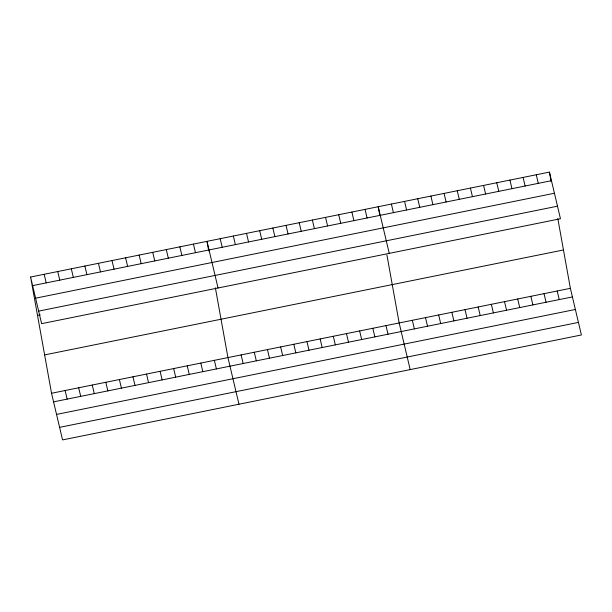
<?xml version="1.0" encoding="UTF-8"?>
<svg xmlns="http://www.w3.org/2000/svg" width="612" height="612" viewBox="0 0 612 612"><rect width="100%" height="100%" fill="white"/><g stroke="black" fill="none" stroke-linecap="round" stroke-linejoin="round"><path stroke-width="0.92" d="M30.6 277.029L549.431 172.094L560.462 218.736L41.624 323.672L30.6 277.029L51.538 393.264L62.569 439.906L581.4 334.971L570.376 288.328L557.8 218.53M32.635 285.628L551.466 180.685M35.603 298.182L554.434 193.247M38.655 311.118L557.494 206.183M37.508 315.387L40.224 314.843M44.63 354.906L563.461 249.971M51.538 393.264L570.376 288.328M53.573 401.862L572.404 296.919M56.541 414.416L575.372 309.473M59.601 427.352L578.432 322.409M536.265 174.757L538.292 183.355M557.203 290.991L559.238 299.582M523.092 177.419L525.127 186.017M544.03 293.653L546.065 302.252M509.926 180.081L511.953 188.68M530.864 296.315L532.891 304.914M496.753 182.751L498.788 191.342M517.691 298.977L519.726 307.576M483.579 185.413L485.614 194.012M504.525 301.647L506.552 310.238M470.414 188.075L472.441 196.674M491.352 304.309L493.387 312.9M457.241 190.737L459.275 199.336M478.179 306.972L480.213 315.57M444.067 193.407L446.102 201.998M465.013 309.634L467.04 318.232M430.902 196.07L432.929 204.66M451.84 312.304L453.874 320.895M417.728 198.732L419.763 207.33M438.674 314.966L440.701 323.557M404.563 201.394L406.59 209.993M425.501 317.628L427.536 326.227M391.389 204.056L393.424 212.655M412.327 320.29L414.362 328.889M389.247 253.368L378.216 206.726L379.792 215.439M410.185 369.594L399.162 322.952L386.906 254.959M365.05 209.388L367.078 217.979M385.988 325.622L388.023 334.213M351.877 212.05L353.912 220.649M372.815 328.284L374.85 336.875M338.704 214.713L340.739 223.311M359.649 330.947L361.677 339.545M325.538 217.382L327.565 225.973M346.476 333.609L348.511 342.207M312.365 220.045L314.4 228.636M333.31 336.271L335.338 344.87M299.199 222.707L301.226 231.305M320.137 338.941L322.172 347.532M286.026 225.369L288.061 233.968M306.964 341.603L308.999 350.202M272.853 228.031L274.887 236.63M293.798 344.265L295.825 352.864M259.687 230.701L261.714 239.292M280.625 346.928L282.66 355.526M246.514 233.363L248.548 241.954M267.452 349.597L269.487 358.188M233.348 236.025L235.375 244.624M254.286 352.26L256.313 360.851M220.175 238.688L222.21 247.286M241.113 354.922L243.148 363.52M218.033 287.992L207.001 241.35L208.73 250.943M238.971 404.226L227.947 357.584L215.37 287.793M193.43 244.096L195.465 252.695M214.376 360.33L216.403 368.929M179.867 246.843L181.894 255.441M200.805 363.077L202.84 371.668M166.296 249.589L168.331 258.18M187.234 365.823L189.269 374.414M152.725 252.335L154.76 260.926M173.663 368.562L175.698 377.16M139.154 255.074L141.188 263.673M160.099 371.308L162.126 379.907M125.59 257.82L127.617 266.419M146.528 374.054L148.555 382.645M112.019 260.567L114.046 269.158M132.957 376.801L134.992 385.392M98.448 263.313L100.483 271.904M119.386 379.539L121.421 388.138M84.877 266.052L86.912 274.65M105.815 382.286L107.85 390.884M71.306 268.798L73.341 277.397M92.251 385.032L94.279 393.623M57.742 271.544L59.769 280.135M78.68 387.779L80.715 396.369M44.171 274.291L46.198 282.882M65.109 390.517L67.144 399.116M549.431 172.094L551.16 181.68"/></g></svg>
